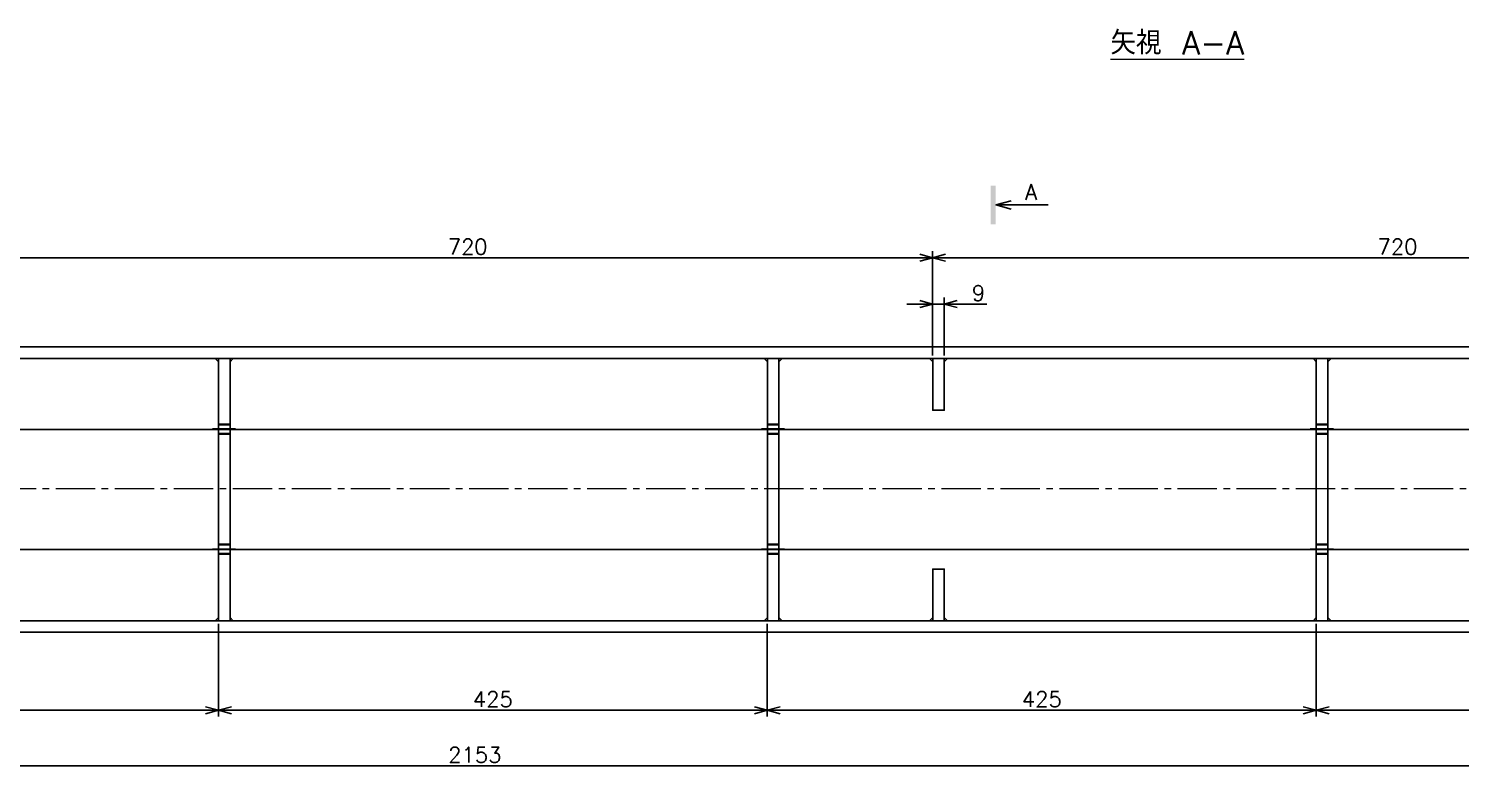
# Model space of a CAD drawing. Header units: millimetres. Extents: x 0 to 3313, y -19 to 2332.
# Drawn here: x 1293 to 2402, y 1069 to 1645 of the extents above; entities that cross this region are included whole.
import ezdxf
from ezdxf.enums import TextEntityAlignment as Align

# ---------------------------------------------------------------- set-up
doc = ezdxf.new("R2010")
doc.units = ezdxf.units.MM
doc.header["$LTSCALE"] = 1.6
doc.header["$PDMODE"] = 99
doc.header["$PDSIZE"] = 1
doc.linetypes.add('CENTER2', pattern=[28.575, 19.05, -3.175, 3.175, -3.175])
doc.linetypes.add('HIDDEN', pattern=[9.525, 6.35, -3.175])
for name, color, linetype, lineweight in [('04_HIDDEN', 2, 'HIDDEN', 13), ('05_CENTER', 4, 'CENTER2', 13), ('08_DIM', 3, 'Continuous', 13)]:
    doc.layers.add(name, color=color, linetype=linetype, lineweight=lineweight)
doc.styles.add('KSS_TXT', font='txt.shx', dxfattribs={"bigfont": 'extfont2.shx'})
doc.styles.get("Standard").update_dxf_attribs({"font": 'txt.shx', "bigfont": 'extfont2.shx'})
doc.dimstyles.new('KSS_DIM', dxfattribs={"dimscale": 4, "dimtxt": 3, "dimasz": 2.5, "dimexe": 1.25, "dimexo": 0.625, "dimtad": 1, "dimdsep": 46, "dimtxsty": 'KSS_TXT', "dimblk": 'OPEN30', "dimcen": 0, "dimazin": 2, "dimtfac": 0.75, "dimtmove": 0, "dimatfit": 3, "dimldrblk": 'OPEN30', "dimfxl": 1.25, "dimtolj": 1, "dimarcsym": 0})

# ---------------------------------------------------------------- blocks, each defined once
blk = doc.blocks.new('_Open30')
at = {"color": 0, "linetype": 'ByBlock', "lineweight": -2}
for p, q in [((-1, 0.27), (0, 0)), ((0, 0), (-1, -0.27)), ((0, 0), (-1, 0))]:
    blk.add_line(p, q, dxfattribs=at)
blk = doc.blocks.new('*D170')
at = {"layer": '08_DIM', "color": 0, "lineweight": -2, "transparency": 16777216}
for p, q in [((2290.2, 1184.1), (2290.2, 1112.3)), ((2715.2, 1184.1), (2715.2, 1112.3)), ((2705.2, 1117.3), (2300.2, 1117.3))]:
    blk.add_line(p, q, dxfattribs=at)
at = {"layer": 'Defpoints', "color": 0, "transparency": 16777216}
for p in [(2290.2, 1186.6), (2715.2, 1186.6), (2290.2, 1117.3)]:
    blk.add_point(p, dxfattribs=at)
at = {"layer": '08_DIM', "color": 0, "lineweight": -2, "transparency": 16777216, "xscale": 10, "yscale": 10, "zscale": 10, "rotation": 180}
blk.add_blockref('_Open30', (2290.2, 1117.3), dxfattribs=at)
at = {"layer": '08_DIM', "color": 0, "lineweight": -2, "transparency": 16777216, "xscale": 10, "yscale": 10, "zscale": 10}
blk.add_blockref('_Open30', (2715.2, 1117.3), dxfattribs=at)
at = {"layer": '08_DIM', "color": 0, "transparency": 16777216, "insert": (2502.7, 1125.8), "char_height": 12, "attachment_point": 5, "style": 'KSS_TXT'}
blk.add_mtext('\\A1;425', dxfattribs=at)
blk = doc.blocks.new('*D171')
at = {"layer": '08_DIM', "color": 0, "lineweight": -2, "transparency": 16777216}
for p, q in [((1865.2, 1184.1), (1865.2, 1112.3)), ((2290.2, 1184.1), (2290.2, 1112.3)), ((2280.2, 1117.3), (1875.2, 1117.3))]:
    blk.add_line(p, q, dxfattribs=at)
at = {"layer": 'Defpoints', "color": 0, "transparency": 16777216}
for p in [(1865.2, 1186.6), (2290.2, 1186.6), (1865.2, 1117.3)]:
    blk.add_point(p, dxfattribs=at)
at = {"layer": '08_DIM', "color": 0, "lineweight": -2, "transparency": 16777216, "xscale": 10, "yscale": 10, "zscale": 10, "rotation": 180}
blk.add_blockref('_Open30', (1865.2, 1117.3), dxfattribs=at)
at = {"layer": '08_DIM', "color": 0, "lineweight": -2, "transparency": 16777216, "xscale": 10, "yscale": 10, "zscale": 10}
blk.add_blockref('_Open30', (2290.2, 1117.3), dxfattribs=at)
at = {"layer": '08_DIM', "color": 0, "transparency": 16777216, "insert": (2077.7, 1125.8), "char_height": 12, "attachment_point": 5, "style": 'KSS_TXT'}
blk.add_mtext('\\A1;425', dxfattribs=at)
blk = doc.blocks.new('*D172')
at = {"layer": '08_DIM', "color": 0, "lineweight": -2, "transparency": 16777216}
for p, q in [((1440.2, 1184.1), (1440.2, 1112.3)), ((1865.2, 1184.1), (1865.2, 1112.3)), ((1855.2, 1117.3), (1450.2, 1117.3))]:
    blk.add_line(p, q, dxfattribs=at)
at = {"layer": 'Defpoints', "color": 0, "transparency": 16777216}
for p in [(1440.2, 1186.6), (1865.2, 1186.6), (1440.2, 1117.3)]:
    blk.add_point(p, dxfattribs=at)
at = {"layer": '08_DIM', "color": 0, "lineweight": -2, "transparency": 16777216, "xscale": 10, "yscale": 10, "zscale": 10, "rotation": 180}
blk.add_blockref('_Open30', (1440.2, 1117.3), dxfattribs=at)
at = {"layer": '08_DIM', "color": 0, "lineweight": -2, "transparency": 16777216, "xscale": 10, "yscale": 10, "zscale": 10}
blk.add_blockref('_Open30', (1865.2, 1117.3), dxfattribs=at)
at = {"layer": '08_DIM', "color": 0, "transparency": 16777216, "insert": (1652.7, 1125.8), "char_height": 12, "attachment_point": 5, "style": 'KSS_TXT'}
blk.add_mtext('\\A1;425', dxfattribs=at)
blk = doc.blocks.new('*D173')
at = {"layer": '08_DIM', "color": 0, "lineweight": -2, "transparency": 16777216}
for p, q in [((1015.2, 1184.1), (1015.2, 1112.3)), ((1440.2, 1184.1), (1440.2, 1112.3)), ((1430.2, 1117.3), (1025.2, 1117.3))]:
    blk.add_line(p, q, dxfattribs=at)
at = {"layer": 'Defpoints', "color": 0, "transparency": 16777216}
for p in [(1015.2, 1186.6), (1440.2, 1186.6), (1015.2, 1117.3)]:
    blk.add_point(p, dxfattribs=at)
at = {"layer": '08_DIM', "color": 0, "lineweight": -2, "transparency": 16777216, "xscale": 10, "yscale": 10, "zscale": 10, "rotation": 180}
blk.add_blockref('_Open30', (1015.2, 1117.3), dxfattribs=at)
at = {"layer": '08_DIM', "color": 0, "lineweight": -2, "transparency": 16777216, "xscale": 10, "yscale": 10, "zscale": 10}
blk.add_blockref('_Open30', (1440.2, 1117.3), dxfattribs=at)
at = {"layer": '08_DIM', "color": 0, "transparency": 16777216, "insert": (1227.7, 1125.8), "char_height": 12, "attachment_point": 5, "style": 'KSS_TXT'}
blk.add_mtext('\\A1;425', dxfattribs=at)
blk = doc.blocks.new('*D179')
at = {"layer": '08_DIM', "color": 0, "lineweight": -2, "transparency": 16777216}
for p, q in [((562.2, 1184.1), (562.2, 1069.2)), ((2715.2, 1184.1), (2715.2, 1069.2)), ((2705.2, 1074.2), (572.2, 1074.2))]:
    blk.add_line(p, q, dxfattribs=at)
at = {"layer": 'Defpoints', "color": 0, "transparency": 16777216}
for p in [(562.2, 1186.6), (2715.2, 1186.6), (562.2, 1074.2)]:
    blk.add_point(p, dxfattribs=at)
at = {"layer": '08_DIM', "color": 0, "lineweight": -2, "transparency": 16777216, "xscale": 10, "yscale": 10, "zscale": 10, "rotation": 180}
blk.add_blockref('_Open30', (562.2, 1074.2), dxfattribs=at)
at = {"layer": '08_DIM', "color": 0, "lineweight": -2, "transparency": 16777216, "xscale": 10, "yscale": 10, "zscale": 10}
blk.add_blockref('_Open30', (2715.2, 1074.2), dxfattribs=at)
at = {"layer": '08_DIM', "color": 0, "transparency": 16777216, "insert": (1638.7, 1082.7), "char_height": 12, "attachment_point": 5, "style": 'KSS_TXT'}
blk.add_mtext('\\A1;2153', dxfattribs=at)
blk = doc.blocks.new('*D189')
at = {"layer": '08_DIM', "color": 0, "lineweight": -2, "transparency": 16777216}
for p, q in [((1983.2, 1431.8), (1973.2, 1431.8)), ((1993.2, 1392.1), (1993.2, 1436.8)), ((1993.2, 1431.8), (2002.2, 1431.8)), ((2002.2, 1392.1), (2002.2, 1436.8)), ((2012.2, 1431.8), (2035.2, 1431.8))]:
    blk.add_line(p, q, dxfattribs=at)
at = {"layer": 'Defpoints', "color": 0, "transparency": 16777216}
for p in [(2002.2, 1431.8), (1993.2, 1389.6), (2002.2, 1389.6)]:
    blk.add_point(p, dxfattribs=at)
at = {"layer": '08_DIM', "color": 0, "lineweight": -2, "transparency": 16777216, "xscale": 10, "yscale": 10, "zscale": 10}
blk.add_blockref('_Open30', (1993.2, 1431.8), dxfattribs=at)
at = {"layer": '08_DIM', "color": 0, "lineweight": -2, "transparency": 16777216, "xscale": 10, "yscale": 10, "zscale": 10, "rotation": 180}
blk.add_blockref('_Open30', (2002.2, 1431.8), dxfattribs=at)
at = {"layer": '08_DIM', "color": 0, "transparency": 16777216, "insert": (2028.7, 1440.3), "char_height": 12, "attachment_point": 5, "style": 'KSS_TXT'}
blk.add_mtext('\\A1;9', dxfattribs=at)
blk = doc.blocks.new('*D190')
at = {"layer": '08_DIM', "color": 0, "lineweight": -2, "transparency": 16777216}
for p, q in [((1993.2, 1392.1), (1993.2, 1472.7)), ((2003.2, 1467.7), (2703.2, 1467.7)), ((2713.2, 1392.1), (2713.2, 1472.7))]:
    blk.add_line(p, q, dxfattribs=at)
at = {"layer": 'Defpoints', "color": 0, "transparency": 16777216}
for p in [(2713.2, 1467.7), (1993.2, 1389.6), (2713.2, 1389.6)]:
    blk.add_point(p, dxfattribs=at)
at = {"layer": '08_DIM', "color": 0, "lineweight": -2, "transparency": 16777216, "xscale": 10, "yscale": 10, "zscale": 10, "rotation": 180}
blk.add_blockref('_Open30', (1993.2, 1467.7), dxfattribs=at)
at = {"layer": '08_DIM', "color": 0, "lineweight": -2, "transparency": 16777216, "xscale": 10, "yscale": 10, "zscale": 10}
blk.add_blockref('_Open30', (2713.2, 1467.7), dxfattribs=at)
at = {"layer": '08_DIM', "color": 0, "transparency": 16777216, "insert": (2353.2, 1476.2), "char_height": 12, "attachment_point": 5, "style": 'KSS_TXT'}
blk.add_mtext('\\A1;720', dxfattribs=at)
blk = doc.blocks.new('*D191')
at = {"layer": '08_DIM', "color": 0, "lineweight": -2, "transparency": 16777216}
for p, q in [((1273.2, 1392.1), (1273.2, 1472.7)), ((1983.2, 1467.7), (1283.2, 1467.7)), ((1993.2, 1392.1), (1993.2, 1472.7))]:
    blk.add_line(p, q, dxfattribs=at)
at = {"layer": 'Defpoints', "color": 0, "transparency": 16777216}
for p in [(1273.2, 1467.7), (1273.2, 1389.6), (1993.2, 1389.6)]:
    blk.add_point(p, dxfattribs=at)
at = {"layer": '08_DIM', "color": 0, "lineweight": -2, "transparency": 16777216, "xscale": 10, "yscale": 10, "zscale": 10, "rotation": 180}
blk.add_blockref('_Open30', (1273.2, 1467.7), dxfattribs=at)
at = {"layer": '08_DIM', "color": 0, "lineweight": -2, "transparency": 16777216, "xscale": 10, "yscale": 10, "zscale": 10}
blk.add_blockref('_Open30', (1993.2, 1467.7), dxfattribs=at)
at = {"layer": '08_DIM', "color": 0, "transparency": 16777216, "insert": (1633.2, 1476.2), "char_height": 12, "attachment_point": 5, "style": 'KSS_TXT'}
blk.add_mtext('\\A1;720', dxfattribs=at)
blk = doc.blocks.new('seca02')
for q in [(3.5, 0.8), (3.5, -0.8), (10.64, 0)]:
    blk.add_line((0.5, 0), q)
blk.add_solid([(-0.5, 3.76), (-0.5, -3.76), (0.5, 3.76), (0.5, -3.76)])
blk.add_attdef('A', text='', height=3).set_placement((7.37, 2.5), align=Align.MIDDLE)

msp = doc.modelspace()

# ---------------------------------------------------------------- linework, layer by layer
for p, q in [((1440.227, 1334.626), (1024.227, 1334.626)), ((1865.227, 1334.626), (1449.227, 1334.626)), ((2290.227, 1334.626), (1874.227, 1334.626)), ((2713.227, 1334.626), (2299.227, 1334.626)), ((1440.227, 1241.626), (1024.227, 1241.626)), ((1865.227, 1241.626), (1449.227, 1241.626)), ((2290.227, 1241.626), (1874.227, 1241.626)), ((2713.227, 1241.626), (2299.227, 1241.626))]:
    msp.add_line(p, q)
at = {"color": 0}
for points in [[(2834.227, 1398.626), (2834.227, 1389.626), (469.224, 1389.626), (469.224, 1398.626)], [(1440.227, 1389.626), (1440.227, 1186.626), (1449.227, 1186.626), (1449.227, 1389.626)], [(1865.227, 1389.626), (1865.227, 1186.626), (1874.227, 1186.626), (1874.227, 1389.626)], [(2002.227, 1389.626), (1993.227, 1389.626), (1993.227, 1349.626), (2002.227, 1349.626)], [(2290.227, 1389.626), (2290.227, 1186.626), (2299.227, 1186.626), (2299.227, 1389.626)], [(2002.227, 1186.626), (1993.227, 1186.626), (1993.227, 1226.626), (2002.227, 1226.626)], [(2834.227, 1186.626), (2834.227, 1177.626), (469.224, 1177.626), (469.224, 1186.626)]]:
    msp.add_lwpolyline(points, close=True, dxfattribs=at)
at = {"color": 3}
for points in [[(1440.227, 1389.626), (1440.227, 1387.126), (1440.227, 1387.126), (1437.727, 1389.626)], [(1449.227, 1389.626), (1449.227, 1387.126), (1449.227, 1387.126), (1451.727, 1389.626)], [(1865.227, 1389.626), (1865.227, 1387.126), (1865.227, 1387.126), (1862.727, 1389.626)], [(1874.227, 1389.626), (1874.227, 1387.126), (1874.227, 1387.126), (1876.727, 1389.626)], [(1993.227, 1389.626), (1993.227, 1387.126), (1993.227, 1387.126), (1990.727, 1389.626)], [(2002.227, 1389.626), (2002.227, 1387.126), (2002.227, 1387.126), (2004.727, 1389.626)], [(2290.227, 1389.626), (2290.227, 1387.126), (2290.227, 1387.126), (2287.727, 1389.626)], [(2299.227, 1389.626), (2299.227, 1387.126), (2299.227, 1387.126), (2301.727, 1389.626)], [(1440.227, 1186.626), (1440.227, 1189.126), (1440.227, 1189.126), (1437.727, 1186.626)], [(1449.227, 1186.626), (1449.227, 1189.126), (1449.227, 1189.126), (1451.727, 1186.626)], [(1865.227, 1186.626), (1865.227, 1189.126), (1865.227, 1189.126), (1862.727, 1186.626)], [(1874.227, 1186.626), (1874.227, 1189.126), (1874.227, 1189.126), (1876.727, 1186.626)], [(1993.227, 1186.626), (1993.227, 1189.126), (1993.227, 1189.126), (1990.727, 1186.626)], [(2002.227, 1186.626), (2002.227, 1189.126), (2002.227, 1189.126), (2004.727, 1186.626)], [(2290.227, 1186.626), (2290.227, 1189.126), (2290.227, 1189.126), (2287.727, 1186.626)], [(2299.227, 1186.626), (2299.227, 1189.126), (2299.227, 1189.126), (2301.727, 1186.626)]]:
    msp.add_lwpolyline(points, close=True, dxfattribs=at)
at = {"layer": '04_HIDDEN'}
for p, q in [((1440.227, 1339.126), (1449.227, 1339.126)), ((1440.227, 1338.376), (1449.227, 1338.376)), ((1440.227, 1331.876), (1449.227, 1331.876)), ((1440.227, 1331.126), (1449.227, 1331.126)), ((1865.227, 1339.126), (1874.227, 1339.126)), ((1865.227, 1338.376), (1874.227, 1338.376)), ((1865.227, 1331.876), (1874.227, 1331.876)), ((1865.227, 1331.126), (1874.227, 1331.126)), ((2290.227, 1339.126), (2299.227, 1339.126)), ((2290.227, 1338.376), (2299.227, 1338.376)), ((2290.227, 1331.876), (2299.227, 1331.876)), ((2290.227, 1331.126), (2299.227, 1331.126)), ((1440.227, 1246.126), (1449.227, 1246.126)), ((1440.227, 1245.376), (1449.227, 1245.376)), ((1865.227, 1246.126), (1874.227, 1246.126)), ((1865.227, 1245.376), (1874.227, 1245.376)), ((2290.227, 1246.126), (2299.227, 1246.126)), ((2290.227, 1245.376), (2299.227, 1245.376)), ((1440.227, 1238.876), (1449.227, 1238.876)), ((1440.227, 1238.126), (1449.227, 1238.126)), ((1865.227, 1238.876), (1874.227, 1238.876)), ((1865.227, 1238.126), (1874.227, 1238.126)), ((2290.227, 1238.876), (2299.227, 1238.876)), ((2290.227, 1238.126), (2299.227, 1238.126))]:
    msp.add_line(p, q, dxfattribs=at)
at = {"layer": '04_HIDDEN', "color": 9}
for p, q in [((1440.227, 1334.626), (1449.227, 1334.626)), ((1865.227, 1334.626), (1874.227, 1334.626)), ((2290.227, 1334.626), (2299.227, 1334.626)), ((1440.227, 1241.626), (1449.227, 1241.626)), ((1865.227, 1241.626), (1874.227, 1241.626)), ((2290.227, 1241.626), (2299.227, 1241.626))]:
    msp.add_line(p, q, dxfattribs=at)
at = {"layer": '05_CENTER'}
for p, q in [((1453.515, 1335.126), (1435.639, 1335.126)), ((1878.515, 1335.126), (1860.639, 1335.126)), ((2303.515, 1335.126), (2285.639, 1335.126)), ((2853.434, 1288.626), (453.063, 1288.626)), ((1453.515, 1242.126), (1435.639, 1242.126)), ((1878.515, 1242.126), (1860.639, 1242.126)), ((2303.515, 1242.126), (2285.639, 1242.126))]:
    msp.add_line(p, q, dxfattribs=at)

# ---------------------------------------------------------------- block references
at = {"xscale": 4, "yscale": 4, "zscale": 4}
msp.add_blockref('seca02', (2040.043, 1508.528), dxfattribs=at).add_auto_attribs({'A': 'A'})

# ---------------------------------------------------------------- texts
at = {"layer": '08_DIM', "style": 'KSS_TXT'}
msp.add_text('%%u矢視 A-A', height=18, dxfattribs=at).set_placement((2130.859, 1625.112))

# ---------------------------------------------------------------- dimensions: what is measured, and where the dimension line sits
at = {"layer": '08_DIM'}
for base, p1, p2, picture, middle in [((1273.227, 1467.744), (1993.227, 1389.626), (1273.227, 1389.626), '*D191', (1633.227, 1476.244)), ((2713.227, 1467.744), (1993.227, 1389.626), (2713.227, 1389.626), '*D190', (2353.227, 1476.244)), ((2002.227, 1431.828), (1993.227, 1389.626), (2002.227, 1389.626), '*D189', (2028.727, 1440.328)), ((562.227, 1074.156), (2715.227, 1186.626), (562.227, 1186.626), '*D179', (1638.727, 1082.664)), ((1015.227, 1117.279), (1440.227, 1186.626), (1015.227, 1186.626), '*D173', (1227.727, 1125.787)), ((1440.227, 1117.279), (1865.227, 1186.626), (1440.227, 1186.626), '*D172', (1652.727, 1125.787)), ((1865.227, 1117.279), (2290.227, 1186.626), (1865.227, 1186.626), '*D171', (2077.727, 1125.787)), ((2290.227, 1117.279), (2715.227, 1186.626), (2290.227, 1186.626), '*D170', (2502.727, 1125.787))]:
    dim = msp.add_linear_dim(base=base, p1=p1, p2=p2, dimstyle='KSS_DIM', dxfattribs=at)
    dim.commit()
    dim.dimension.update_dxf_attribs({"geometry": picture, "text_midpoint": middle})

doc.saveas('drawing.dxf')
